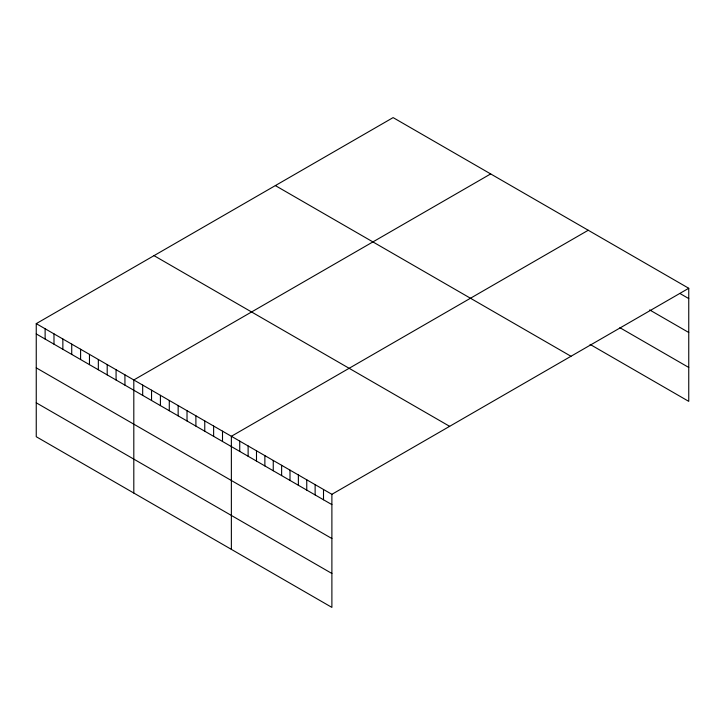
<?xml version="1.0" encoding="UTF-8"?>
<svg xmlns="http://www.w3.org/2000/svg" width="725" height="725" viewBox="0 0 725 725"><rect width="100%" height="100%" fill="white"/><g stroke="black" fill="none" stroke-linecap="round" stroke-linejoin="round"><path stroke-width="1.09" d="M36.25 323.64L331.887 494.314L331.887 607.396L36.25 436.722L36.25 323.64L393.113 117.604L688.75 288.278L688.75 401.36L590.096 344.411M490.68 173.927L133.808 379.963L133.808 493.045M588.238 230.251L231.366 436.287L231.366 549.369M331.887 494.314L688.75 288.278M680.376 293.743L688.75 298.573M649.663 309.928L688.75 332.494M619.875 327.682L688.75 367.448M275.355 185.591L570.983 356.274M154.017 255.644L449.645 426.327M36.25 333.926L331.887 504.609M36.25 367.847L331.887 538.53M36.25 402.801L331.887 573.475M323.504 489.484L323.504 499.77M315.13 484.644L315.13 494.939M306.757 479.814L306.757 490.1M298.374 474.975L298.374 485.27M290 470.135L290 480.43M281.626 465.305L281.626 475.591M273.252 460.466L273.252 470.761M264.87 455.626L264.87 465.921M256.496 450.796L256.496 461.082M248.122 445.957L248.122 456.252M239.739 441.117L239.739 451.412M222.502 431.167L222.502 441.462M213.63 426.046L213.63 436.341M204.758 420.926L204.758 431.221M195.895 415.806L195.895 426.101M187.023 410.685L187.023 420.98M178.151 405.565L178.151 415.851M169.288 400.445L169.288 410.731M160.415 395.324L160.415 405.61M151.543 390.204L151.543 400.49M142.68 385.084L142.68 395.37M124.936 374.843L124.936 385.129M116.073 369.723L116.073 380.009M107.2 364.603L107.2 374.888M98.337 359.482L98.337 369.768M89.465 354.362L89.465 364.648M80.593 349.242L80.593 359.528M71.73 344.121L71.73 354.407M62.858 339.001L62.858 349.287M53.985 333.881L53.985 344.167M45.122 328.76L45.122 339.046"/></g></svg>
